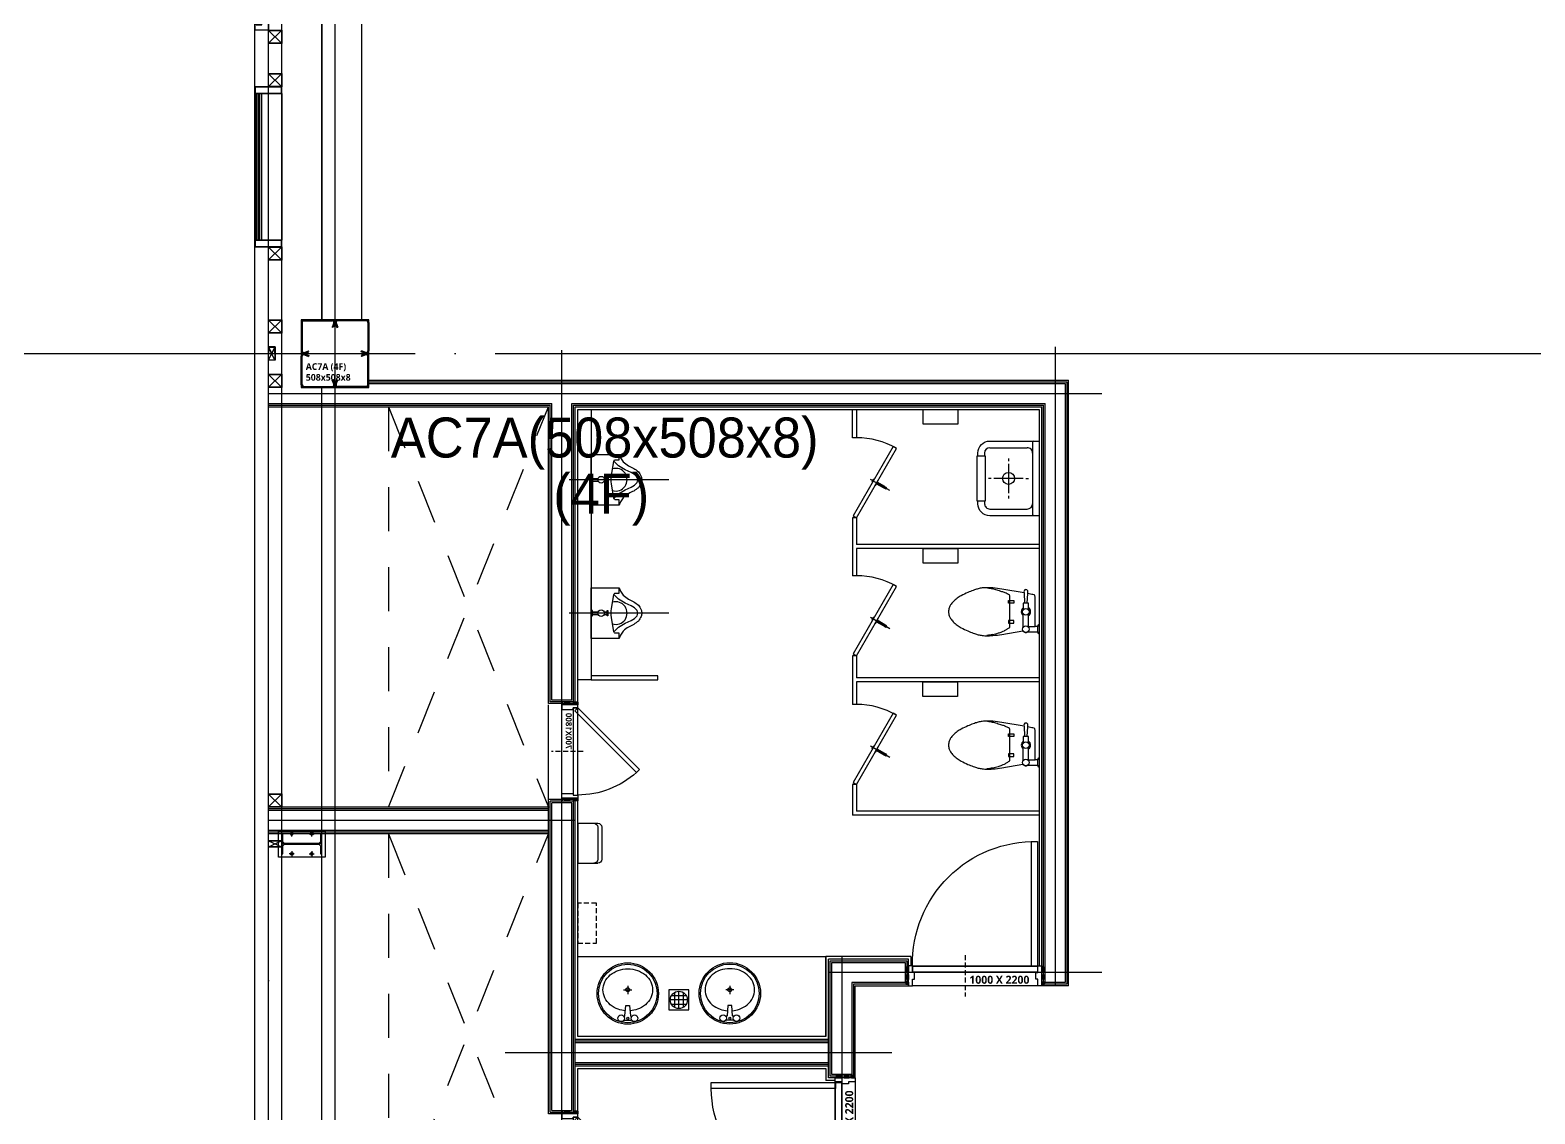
# Model space of a CAD drawing. Header units: millimetres. Extents: x -47382 to 204618, y -51045 to 127155.
# Drawn here: x 33714 to 44996, y 23671 to 31796 of the extents above; entities that cross this region are included whole.
import ezdxf
from ezdxf.enums import TextEntityAlignment as Align

# ---------------------------------------------------------------- set-up
doc = ezdxf.new("R2010")
doc.units = ezdxf.units.MM
doc.header["$LTSCALE"] = 300
doc.header["$MEASUREMENT"] = 0
for name, pattern in [('CEN', [62, 60, -1, 0, -1]), ('HID', [2, 1.1, -0.9]), ('HIDDEN2', [0.1875, 0.125, -0.0625])]:
    doc.linetypes.add(name, pattern=pattern)
doc.layers.get('0').update_dxf_attribs({"linetype": 'CONTINUOUS'})
doc.layers.get('Defpoints').update_dxf_attribs({"color": 153, "linetype": 'CONTINUOUS'})
for name, color, linetype in [('1', 7, 'CONTINUOUS'), ('6', 6, 'CONTINUOUS'), ('A-CEN', 1, 'CEN'), ('A-DOOR', 4, 'CONTINUOUS'), ('A-DOOR-JAMB', 4, 'CONTINUOUS'), ('A-DOOR-SILL', 8, 'CONTINUOUS'), ('A-DOOR-SWING', 8, 'CONTINUOUS'), ('A-FIN-TYP1', 6, 'CONTINUOUS'), ('A-FLOR-FLIN-TYP2', 8, 'CONTINUOUS'), ('A-FLOR-GW', 6, 'CONTINUOUS'), ('A-FLOR-STUD', 9, 'CONTINUOUS'), ('A-FLOR-TOIL-PFIX', 9, 'CONTINUOUS'), ('A-FLOR-TOIL-SPCL', 6, 'CONTINUOUS'), ('A-FLOR-TOIL-WALL', 6, 'CONTINUOUS'), ('A-PS-HID', 5, 'HID'), ('A-ST-AXIS-CEN', 252, 'CEN'), ('A-ST-COL', 2, 'CONTINUOUS'), ('A-WALL-DRY1', 7, 'CONTINUOUS'), ('A-WALL-MASN', 3, 'CONTINUOUS'), ('A-WIN', 4, 'CONTINUOUS'), ('Bound', 9, 'CONTINUOUS'), ('SS-PLATE', 32, 'CONTINUOUS'), ('STEEL', 2, 'CONTINUOUS'), ('XREF-PLAN$0$A-STEEL', 7, 'CONTINUOUS'), ('충돌방지대 IN', 4, 'CONTINUOUS')]:
    doc.layers.add(name, color=color, linetype=linetype)
doc.layers.add('A-ANNO-NPLT', color=129, linetype='CONTINUOUS', plot=False)
doc.layers.add('Defpoint', color=161, linetype='CONTINUOUS', plot=False)
doc.layers.add('A-SECT-LIN1', color=4, linetype='CONTINUOUS', lineweight=25)
doc.layers.add('가는선', color=5, linetype='CONTINUOUS', lineweight=9)
doc.styles.add('SH_대대리576', font='NanumGothicBold.ttf')
doc.styles.add('SHP-나눔bo', font='')
doc.styles.add('돋움', font='')
doc.styles.get('SHP-나눔bo').set_extended_font_data('NanumGothic', bold=True)
doc.styles.get('돋움').set_extended_font_data('Dotum')

# ---------------------------------------------------------------- blocks, each defined once
blk = doc.blocks.new('A$C284E115B')
at = {"layer": 'A-FLOR-STUD'}
for p, q in [((2, 48, -103000), (98, 2, -103000)), ((2, 2, -103000), (98, 48, -103000))]:
    blk.add_line(p, q, dxfattribs=at)
at = {"layer": 'A-FLOR-STUD', "elevation": -103000}
for points in [[(0, 50), (100, 50), (100, 0), (0, 0)], [(2, 48), (98, 48), (98, 2), (2, 2)]]:
    blk.add_lwpolyline(points, close=True, dxfattribs=at)
blk = doc.blocks.new('BOLT')
at = {"layer": '1', "color": 251}
for p, q in [((-21, 0), (21, 0)), ((0, -21), (0, 21))]:
    blk.add_line(p, q, dxfattribs=at)
at = {"layer": '6', "color": 251}
blk.add_circle((0, 0), 11, dxfattribs=at)
blk = doc.blocks.new('WC2_BP')
at = {"layer": 'SS-PLATE', "color": 251, "ltscale": 0.05}
blk.add_lwpolyline([(-175, -100), (175, -100), (175, 100), (-175, 100)], close=True, dxfattribs=at)
at = {"linetype": 'HID', "yscale": 0.909090909090909, "zscale": 0.909090909090909}
for p, xscale in [((-75, 75), -0.909090909090909), ((75, 75), 0.909090909090909)]:
    blk.add_blockref('BOLT', p, dxfattribs=dict(at, xscale=xscale))
at = {"linetype": 'HID', "yscale": 0.909090909090909, "zscale": 0.909090909090909, "rotation": 180}
for p, xscale in [((-75, -75), 0.909090909090909), ((75, -75), -0.909090909090909)]:
    blk.add_blockref('BOLT', p, dxfattribs=dict(at, xscale=xscale))
blk = doc.blocks.new('H-300X150X6_5X9')
at = {"layer": 'Defpoint'}
for p, q in [((0, -150), (0, 150)), ((-3.25, 0), (3.25, 0))]:
    blk.add_line(p, q, dxfattribs=at)
at = {"layer": 'STEEL'}
blk.add_lwpolyline([(-75, -150), (-75, -141), (-16.25, -141, 0.41421356), (-3.25, -128), (-3.25, 128, 0.41421356), (-16.25, 141), (-75, 141), (-75, 150), (75, 150), (75, 141), (16.25, 141, 0.41421356), (3.25, 128), (3.25, -128, 0.41421356), (16.25, -141), (75, -141), (75, -150)], format="xyb", close=True, dxfattribs=at)
at = {"layer": 'SS-PLATE', "color": 251, "ltscale": 0.05, "rotation": 90}
blk.add_blockref('WC2_BP', (0, 0), dxfattribs=at)
blk = doc.blocks.new('A$C2E56680A')
blk.add_blockref('A$C284E115B', (0, 50))
at = {"layer": 'STEEL', "xscale": -1, "rotation": 89.99999999999999}
blk.add_blockref('H-300X150X6_5X9', (250, 75, -103000), dxfattribs=at)
blk = doc.blocks.new('3-11000')
at = {"layer": 'A-FLOR-FLIN-TYP2'}
for p, q in [((200, -300, -103000), (200, 11000, -103000)), ((500, 254, -103496), (500, 10600, -952))]:
    blk.add_line(p, q, dxfattribs=at)
at = {"layer": 'A-FLOR-GW'}
for p, q in [((0, 0, -103000), (0, 11000, -103000)), ((100, 0, -103000), (100, 11000, -103000))]:
    blk.add_line(p, q, dxfattribs=at)
for p in [(100, 7250), (100, 3600)]:
    blk.add_blockref('A$C2E56680A', p)
blk = doc.blocks.new('A$C02DD68EE')
at = {"layer": 'A-FLOR-STUD'}
for p, q in [((125, 11000, -103000), (102, 10952, -103000)), ((125, 11000, -103000), (148, 10952, -103000)), ((102, 48, -103000), (125, 0, -103000)), ((148, 48, -103000), (125, 0, -103000))]:
    blk.add_line(p, q, dxfattribs=at)
at = {"layer": 'A-FLOR-STUD', "elevation": -103000}
for points in [[(100, 11000), (100, 10950), (150, 10950), (150, 11000)], [(102, 11000), (102, 10952), (148, 10952), (148, 11000)], [(150, 0), (150, 50), (100, 50), (100, 0)], [(148, 0), (148, 48), (102, 48), (102, 0)]]:
    blk.add_lwpolyline(points, dxfattribs=at)
blk.add_blockref('3-11000', (0, 0))
blk = doc.blocks.new('A$C0A4A5EFC')
at = {"layer": 'A-FLOR-TOIL-WALL'}
for p, q in [((203, 50, 0), (287, 195, 0)), ((221, 94, 0), (254, 152, 0)), ((233, 88, 0), (266, 145, 0)), ((242, 159, 0), (242, 160, 0)), ((242, 160, 0), (279, 139, 0)), ((242, 159, 0), (279, 138, 0)), ((268, 183, 0), (266, 181, 0)), ((266, 181, 0), (285, 170, 0)), ((268, 183, 0), (270, 184, 0)), ((286, 172, 0), (268, 183, 0)), ((286, 175, 0), (270, 184, 0)), ((279, 138, 0), (279, 139, 0)), ((286, 172, 0), (285, 170, 0)), ((286, 172, 0), (286, 175, 0)), ((213, 81, 0), (218, 89, 0)), ((213, 81, 0), (225, 74, 0)), ((218, 89, 0), (230, 82, 0)), ((220, 88, 0), (223, 94, 0)), ((221, 94, 0), (233, 88, 0)), ((225, 74, 0), (230, 82, 0)), ((229, 83, 0), (232, 88, 0))]:
    blk.add_line(p, q, dxfattribs=at)
at = {"layer": 'A-FLOR-TOIL-WALL', "elevation": 0}
blk.add_lwpolyline([(0, 300), (520, 0), (535, 26), (15, 326)], close=True, dxfattribs=at)
at = {"layer": 'A-FLOR-TOIL-WALL'}
blk.add_arc((0, 300, 0), 600, 330, 0, dxfattribs=at)
blk = doc.blocks.new('G$CD6D82CD2')
at = {"layer": 'A-FLOR-TOIL-PFIX'}
for p, q in [((0, 150), (0, 0)), ((150, 150), (0, 150)), ((43, 131), (43, 19)), ((75, 10), (75, 140)), ((107, 131), (107, 19)), ((150, 0), (150, 150)), ((0, 0), (150, 0)), ((140, 75), (10, 75)), ((19, 107), (131, 107)), ((19, 43), (131, 43))]:
    blk.add_line(p, q, dxfattribs=at)
blk.add_circle((75, 75), 64.7, dxfattribs=at)
blk = doc.blocks.new('G$CB54151AE')
at = {"layer": 'A-FLOR-TOIL-PFIX'}
for p, q in [((450, 245), (450, 265)), ((450, 265), (490, 265)), ((490, 245), (450, 245)), ((460, 180), (460, 295)), ((490, 265), (490, 245)), ((600, 245), (560, 245)), ((560, 245), (560, 195)), ((600, 195), (600, 245)), ((490, 115), (450, 115)), ((450, 115), (450, 95)), ((460, 65), (460, 180)), ((490, 95), (490, 115)), ((560, 65), (560, 165)), ((600, 65), (600, 165)), ((450, 95), (490, 95)), ((595, 70), (649, 70)), ((670, 30), (670, 70)), ((680, 85), (680, 15))]:
    blk.add_line(p, q, dxfattribs=at)
for points in [[(680, 85), (670, 80), (670, 70), (649, 70, 0.018932), (650, 105), (650, 180), (650, 255, 0.024922), (648, 301, 0.25497), (645, 305, 0.056948), (641, 307, 0.016043), (625, 310), (594, 316), (595, 330, 1.060552), (565, 330), (566, 321), (400, 350, 0.022182), (332, 359, 0.0294), (280, 360, 0.029565), (244, 357, 0.035314), (215, 350, 0.006976), (203, 346, 0.004694), (185, 340, 0.019426), (144, 324, 0.015468), (95, 300, 0.040875), (65, 281, 0.036447), (35, 255, 0.04843), (15, 231, 0.068612), (5, 210, 0.037226), (1, 195, 0.041311), (0, 180, 0.041311), (1, 166, 0.037226), (5, 150, 0.068612), (15, 130, 0.04843), (35, 105, 0.036447), (65, 79, 0.040875), (95, 60, 0.015468), (144, 36, 0.019426), (185, 20, 0.004694), (203, 14, 0.006976), (215, 10, 0.035314), (244, 4, 0.029565), (280, 0, 0.0294), (332, 2, 0.022182), (400, 10), (558, 38, 0.455372), (595, 30), (670, 30), (670, 20), (680, 15)], [(590, 245), (594, 316, 1.060552)]]:
    blk.add_lwpolyline(points, format="xyb", dxfattribs=at)
blk.add_lwpolyline([(566, 321), (570, 245)], dxfattribs=at)
for centre in [(580, 180), (580, 50)]:
    blk.add_circle(centre, 25, dxfattribs=at)
for centre, radius, start, end in [((273, 113), 244, 76.4166, 85.6013), ((136, -454), 828, 74.0546, 76.4166), ((71, -682), 1064, 71.9714, 74.0546), ((226, -206), 564, 69.444, 71.9714), ((321, 49), 291, 65.9278, 69.444), ((418, 265), 54.8, 45, 65.9278), ((448, 295), 12.3, 0, 45), ((580, 180), 35, 124.8499, 235.1501), ((580, 180), 35, 304.8499, 55.1501), ((262, 341), 337, 274.3987, 281.6565), ((209, 597), 599, 281.6565, 285.9454), ((309, 246), 234, 285.9454, 292.8053), ((283, 309), 303, 292.8053, 296.5651), ((206, 463), 475, 296.5651, 299.5675), ((354, 202), 174, 299.5675, 306.8699), ((456, 65), 3.54, 306.8699, 0)]:
    blk.add_arc(centre, radius, start, end, dxfattribs=at)
blk = doc.blocks.new('핸드드라이어')
at = {"layer": 'A-FLOR-TOIL-SPCL'}
for p, q in [((-141, 83), (-141, -67)), ((-141, 83), (159, 83)), ((159, 83), (159, -67)), ((-111, -67), (129, -67)), ((-111, -97), (129, -97))]:
    blk.add_line(p, q, dxfattribs=at)
for centre, start, end in [((-111, -37), 180, 270), ((-111, -67), 180, 270), ((129, -37), 270, 0), ((129, -67), 270, 0)]:
    blk.add_arc(centre, 30, start, end, dxfattribs=at)
blk = doc.blocks.new('드라이 페이퍼')
at = {"layer": 'A-FLOR-TOIL-SPCL', "linetype": 'HIDDEN2'}
blk.add_lwpolyline([(750, 0), (750, 140), (450, 140), (450, 0), (750, 0)], dxfattribs=at)
at = {"layer": 'A-FLOR-TOIL-SPCL', "xscale": -1, "rotation": 180}
blk.add_blockref('핸드드라이어', (-9, 83), dxfattribs=at)
blk = doc.blocks.new('A$C693F5FA5')
at = {"layer": 'A-FLOR-TOIL-PFIX'}
for p, q in [((110, 405), (110, 460)), ((450, 460), (450, 405)), ((50, 370), (50, 90)), ((110, 410), (90, 410)), ((450, 405), (110, 405)), ((280, 360), (280, 380)), ((280, 120), (280, 340)), ((470, 410), (450, 410)), ((510, 370), (510, 90)), ((150, 230), (130, 230)), ((390, 230), (170, 230)), ((430, 230), (410, 230)), ((550, 50), (10, 50)), ((280, 100), (280, 80))]:
    blk.add_line(p, q, dxfattribs=at)
blk.add_lwpolyline([(560, 0), (0, 0), (0, 370, -0.414214), (90, 460), (110, 460), (110, 465), (450, 465), (450, 460), (470, 460, -0.414214), (560, 370)], format="xyb", close=True, dxfattribs=at)
blk.add_circle((280, 230), 45, dxfattribs=at)
for centre, radius, start, end in [((90, 370), 40, 90, 180), ((470, 370), 40, 0, 90), ((10, 40), 10, 90, 180), ((90, 90), 40, 180, 270), ((470, 90), 40, 270, 0), ((550, 40), 10, 0, 90)]:
    blk.add_arc(centre, radius, start, end, dxfattribs=at)
blk = doc.blocks.new('X-REF 평면도(가창리 실시설계)$0$CU-302P')
at = {"layer": 'A-FLOR-TOIL-PFIX'}
for p, q in [((582, 0), (-165, 0)), ((0, 10), (52, 10)), ((98, 10), (120, 10)), ((0, -10), (52, -10)), ((95, -10), (120, -10))]:
    blk.add_line(p, q, dxfattribs=at)
blk.add_lwpolyline([(0, -190), (0, 190), (210, 190, 0.022168), (220, 165, 0.015962), (240, 135, 0.046411), (280, 105, 0.0259), (320, 85, -0.027117), (355, 60, -0.071022), (375, 25, -0.04853), (380, 0, -0.04853), (375, -25, -0.071022), (355, -60, -0.027117), (320, -85, 0.0259), (280, -105, 0.046411), (240, -135, 0.015962), (220, -165, 0.022168), (210, -190)], format="xyb", close=True, dxfattribs=at)
blk.add_lwpolyline([(210, -190), (210, -150), (180, -150, -0.198912), (176, -148, -0.089166), (170, -140), (152, -32, -0.080898), (152, 32), (170, 140, -0.22682), (176, 148, -0.062315), (180, 150), (210, 150), (210, 190)], format="xyb", dxfattribs=at)
for points in [[(170, -140), (205, -105), (255, -75), (300, -55), (325, -40), (345, -20), (350, 0), (345, 20), (325, 40), (300, 55), (255, 75), (205, 105), (170, 140)], [(0, -20), (10, -20), (10, 20), (0, 20)]]:
    blk.add_lwpolyline(points, dxfattribs=at)
blk.add_lwpolyline([(120, 20), (125, 20), (125, -20), (120, -20)], close=True, dxfattribs=at)
blk.add_circle((75, 0), 25, dxfattribs=at)
blk.add_arc((185, 0), 85, 253.2144, 106.7856, dxfattribs=at)
blk = doc.blocks.new('A$Ce0defec1')
at = {"layer": 'A-ANNO-NPLT', "linetype": 'HIDDEN2'}
for p, q in [((-120, 720), (-120, 700)), ((-120, 720), (0, 720)), ((-120, 710), (0, 710)), ((-120, 700), (0, 700)), ((-110, 720), (-110, 700)), ((-20, 720), (-20, 700)), ((0, 720), (0, 700)), ((-160, 350), (78, 350)), ((-120, 0), (-120, -20)), ((-120, 0), (0, 0)), ((-110, 0), (-110, -20)), ((-20, 0), (-20, -20)), ((0, 0), (0, -20)), ((-120, -10), (0, -10)), ((-120, -20), (0, -20))]:
    blk.add_line(p, q, dxfattribs=at)
at = {"layer": 'A-ANNO-NPLT', "linetype": 'ByBlock'}
blk.add_lwpolyline([(-120, 677), (-85, 677), (-85, 23), (-120, 23)], close=True, dxfattribs=at)
at = {"layer": 'A-DOOR', "linetype": 'ByBlock'}
for p, q in [((-120, 677), (-120, 700)), ((-120, 700), (0, 700)), ((0, 700), (0, 665)), ((-582, 215), (-120, 677)), ((-561, 192), (-98, 655)), ((-120, 677), (-98, 655)), ((-85, 677), (-120, 677)), ((-85, 665), (-85, 677)), ((0, 665), (-85, 665))]:
    blk.add_line(p, q, dxfattribs=at)
blk.add_lwpolyline([(-582, 215), (-561, 192)], dxfattribs=at)
at = {"layer": 'A-DOOR-JAMB'}
for p, q in [((-85, 23), (-120, 23)), ((-120, 23), (-120, 0)), ((-110, 0), (0, 0)), ((-85, 35), (-85, 23)), ((0, 35), (-85, 35)), ((0, 0), (0, 35))]:
    blk.add_line(p, q, dxfattribs=at)
at = {"layer": 'A-DOOR-SILL'}
blk.add_line((0, 18), (0, 665), dxfattribs=at)
at = {"layer": 'A-DOOR-SWING'}
blk.add_arc((-117, 691), 668, 228.3916, 269.7655, dxfattribs=at)
at = {"layer": 'A-ANNO-NPLT', "linetype": 'ByBlock', "style": 'SHP-나눔bo'}
blk.add_text('700X1800', height=45, rotation=90, dxfattribs=at).set_placement((-30, 502), align=Align.CENTER)
blk = doc.blocks.new('pw2700')
at = {"layer": 'A-WIN'}
for p, q in [((-1275, -70), (-1275, 195)), ((2375, -70), (2375, 195)), ((-2525, 0), (-2525, 100)), ((-2465, 100), (-2525, 100)), ((-2465, 0), (-2525, 0)), ((-2465, 91), (-2485, 91)), ((-2485, 91), (-2485, 50)), ((-2485, 50), (-2465, 50)), ((-2395, 88), (-2475, 88)), ((-2475, 88), (-2475, 53)), ((-2475, 53), (-2395, 53)), ((-2465, 100), (-85, 100)), ((-2465, 100), (-2465, 91)), ((-2465, 50), (-2465, 0)), ((-85, 0), (-2465, 0)), ((-2395, 88), (-1315, 88)), ((-2395, 53), (-2395, 88)), ((-2395, 71), (-1315, 71)), ((-2395, 53), (-1315, 53)), ((-1235, 88), (-1315, 88)), ((-1315, 88), (-1315, 53)), ((-1315, 53), (-1235, 53)), ((-1235, 47), (-1315, 47)), ((-1315, 47), (-1315, 12)), ((-1315, 12), (-1235, 12)), ((-1235, 53), (-1235, 88)), ((-1235, 47), (-155, 47)), ((-1235, 12), (-1235, 47)), ((-1235, 30), (-155, 30)), ((-1235, 12), (-155, 12)), ((-75, 47), (-155, 47)), ((-155, 47), (-155, 12)), ((-155, 12), (-75, 12)), ((-25, 100), (-85, 100)), ((-85, 100), (-85, 50)), ((-85, 50), (-65, 50)), ((-65, 9), (-85, 9)), ((-85, 9), (-85, 0)), ((-85, 0), (-25, 0)), ((-75, 12), (-75, 47)), ((-65, 50), (-65, 9)), ((-25, 0), (-25, 100)), ((-25, 50), (1125, 50)), ((1125, 0), (1125, 100)), ((1185, 100), (1125, 100)), ((1185, 0), (1125, 0)), ((1185, 91), (1165, 91)), ((1165, 91), (1165, 50)), ((1165, 50), (1185, 50)), ((1255, 88), (1175, 88)), ((1175, 88), (1175, 53)), ((1175, 53), (1255, 53)), ((1185, 100), (3565, 100)), ((1185, 100), (1185, 91)), ((1185, 50), (1185, 0)), ((3565, 0), (1185, 0)), ((1255, 88), (2335, 88)), ((1255, 53), (1255, 88)), ((1255, 71), (2335, 71)), ((1255, 53), (2335, 53)), ((2415, 88), (2335, 88)), ((2335, 88), (2335, 53)), ((2335, 53), (2415, 53)), ((2415, 47), (2335, 47)), ((2335, 47), (2335, 12)), ((2335, 12), (2415, 12)), ((2415, 53), (2415, 88)), ((2415, 47), (3495, 47)), ((2415, 12), (2415, 47)), ((2415, 30), (3495, 30)), ((2415, 12), (3495, 12)), ((3575, 47), (3495, 47)), ((3495, 47), (3495, 12)), ((3495, 12), (3575, 12)), ((3625, 100), (3565, 100)), ((3565, 100), (3565, 50)), ((3565, 50), (3585, 50)), ((3585, 9), (3565, 9)), ((3565, 9), (3565, 0)), ((3565, 0), (3625, 0)), ((3575, 12), (3575, 47)), ((3585, 50), (3585, 9)), ((3625, 0), (3625, 100))]:
    blk.add_line(p, q, dxfattribs=at)
blk.add_lwpolyline([(-25, 0), (-25, 100), (1125, 100), (1125, 0)], close=True, dxfattribs=at)
at = {"layer": '가는선'}
for p, q in [((-25, 62), (1125, 62)), ((-25, 38), (1125, 38))]:
    blk.add_line(p, q, dxfattribs=at)
blk = doc.blocks.new('일반창호')
at = {"layer": 'A-WIN', "ltscale": 100}
for p, q in [((-50, 564), (-50, -537)), ((-36, 564), (-36, -537)), ((-28, 564), (-28, -537)), ((-16, 564), (-16, -537)), ((-8, 564), (-8, -537)), ((-200, -537), (-200, 562)), ((0, 562), (0, -537))]:
    blk.add_line(p, q, dxfattribs=at)
at = {"layer": 'A-WIN'}
for points in [[(0, 613), (-200, 613), (-200, 562), (0, 562), (0, 613)], [(0, -537), (-200, -537), (-200, -587), (0, -587), (0, -537)]]:
    blk.add_lwpolyline(points, dxfattribs=at)
for points in [[(-2, 611), (-198, 611), (-198, 564), (-2, 564), (-2, 611)], [(-2, -539), (-198, -539), (-198, -585), (-2, -585), (-2, -539)]]:
    blk.add_lwpolyline(points, close=True, dxfattribs=at)
blk = doc.blocks.new('G$C718DDBFA')
at = {"layer": 'A-ANNO-NPLT', "linetype": 'HIDDEN2'}
for p, q in [((941, 1040), (1071, 1040)), ((941, 1020), (941, 1040)), ((941, 1030), (1071, 1030)), ((941, 1020), (1071, 1020)), ((961, 1020), (961, 1040)), ((1051, 1020), (1051, 1040)), ((1071, 1020), (1071, 1040)), ((851, 595), (1161, 595)), ((941, 20), (941, 0)), ((941, 20), (1071, 20)), ((941, 10), (1071, 10)), ((941, 0), (1071, 0)), ((961, 20), (961, 0)), ((1051, 20), (1051, 0)), ((1071, 20), (1071, 0))]:
    blk.add_line(p, q, dxfattribs=at)
at = {"layer": 'A-ANNO-NPLT', "linetype": 'ByBlock'}
blk.add_lwpolyline([(979, 53), (979, 987), (934, 987), (934, 53)], close=True, dxfattribs=at)
at = {"layer": 'A-DOOR', "linetype": 'ByBlock'}
blk.add_lwpolyline([(0, 53), (934, 53), (934, 98), (0, 98)], close=True, dxfattribs=at)
at = {"layer": 'A-DOOR-JAMB'}
for points in [[(1061, 1020), (1081, 1020), (1081, 990), (1031, 990), (1031, 975), (981, 975), (981, 990), (931, 990), (931, 1020), (951, 1020)], [(1061, 20), (1081, 20), (1081, 50), (1031, 50), (1031, 65), (981, 65), (981, 50), (931, 50), (931, 20), (951, 20)]]:
    blk.add_lwpolyline(points, dxfattribs=at)
at = {"layer": 'A-DOOR-SILL'}
for p, q in [((931, 990), (931, 50)), ((1081, 50), (1081, 990))]:
    blk.add_line(p, q, dxfattribs=at)
at = {"layer": 'A-DOOR-SWING'}
blk.add_arc((915, 76), 915, 88.9585, 181.4096, dxfattribs=at)
at = {"layer": 'A-ANNO-NPLT', "linetype": 'ByBlock', "style": 'SHP-나눔bo', "text_generation_flag": 4}
blk.add_text('1000 X 2200', height=60, rotation=270, dxfattribs=at).set_placement((1066, 339), align=Align.CENTER)
blk = doc.blocks.new('XREF-PLAN$0$각-100X100')
at = {"layer": 'XREF-PLAN$0$A-STEEL', "color": 1}
for p, q in [((-47.7, -47.7), (47.7, 47.7)), ((-47.7, 47.7), (47.7, -47.7))]:
    blk.add_line(p, q, dxfattribs=at)
at = {"layer": 'XREF-PLAN$0$A-STEEL'}
blk.add_lwpolyline([(-50, -50), (50, -50), (50, 50), (-50, 50)], close=True, dxfattribs=at)
at = {"layer": 'XREF-PLAN$0$A-STEEL', "color": 8}
blk.add_lwpolyline([(-47.7, -47.7), (47.7, -47.7), (47.7, 47.7), (-47.7, 47.7)], close=True, dxfattribs=at)
blk = doc.blocks.new('AC7A(4f)')
at = {"layer": 'A-ST-COL'}
for p, q in [((20, 508), (20, 294)), ((28, 508), (28, 294)), ((40, 528), (254, 528)), ((40, 520), (254, 520)), ((265, 504), (252, 473)), ((260, 470), (252, 473)), ((273, 501), (260, 470)), ((275, 501), (288, 470)), ((283, 504), (296, 473)), ((288, 470), (296, 473)), ((508, 528), (294, 528)), ((508, 520), (294, 520)), ((520, 508), (520, 294)), ((528, 508), (528, 294)), ((20, 40), (20, 254)), ((28, 40), (28, 254)), ((44, 283), (75, 296)), ((44, 265), (75, 252)), ((47, 275), (78, 288)), ((47, 273), (78, 260)), ((78, 288), (75, 296)), ((78, 260), (75, 252)), ((470, 288), (473, 296)), ((501, 275), (470, 288)), ((501, 273), (470, 260)), ((470, 260), (473, 252)), ((504, 283), (473, 296)), ((504, 265), (473, 252)), ((520, 40), (520, 254)), ((528, 40), (528, 254)), ((40, 28), (254, 28)), ((40, 20), (254, 20)), ((260, 78), (252, 75)), ((265, 44), (252, 75)), ((273, 47), (260, 78)), ((275, 47), (288, 78)), ((283, 44), (296, 75)), ((288, 78), (296, 75)), ((508, 28), (294, 28)), ((508, 20), (294, 20))]:
    blk.add_line(p, q, dxfattribs=at)
for centre, radius, start, end in [((40, 508), 20, 90, 180), ((40, 508), 12, 90, 180), ((254, 508), 20, 340, 90), ((254, 508), 12, 340, 90), ((294, 508), 20, 90, 200), ((294, 508), 12, 90, 200), ((508, 508), 20, 0, 90), ((508, 508), 12, 0, 90), ((40, 294), 20, 180, 290), ((40, 254), 20, 70, 180), ((40, 294), 12, 180, 290), ((40, 254), 12, 70, 180), ((508, 294), 20, 250, 0), ((508, 254), 20, 0, 110), ((508, 294), 12, 250, 0), ((508, 254), 12, 0, 110), ((40, 40), 20, 180, 270), ((40, 40), 12, 180, 270), ((254, 40), 20, 270, 20), ((254, 40), 12, 270, 20), ((294, 40), 20, 160, 270), ((294, 40), 12, 160, 270), ((508, 40), 20, 270, 0), ((508, 40), 12, 270, 0)]:
    blk.add_arc(centre, radius, start, end, dxfattribs=at)
at = {"layer": 'Bound', "color": 9, "linetype": 'Continuous'}
for p, q in [((528, 528), (20, 528)), ((20, 528), (20, 20)), ((528, 20), (528, 528)), ((20, 20), (528, 20))]:
    blk.add_line(p, q, dxfattribs=at)
at = {"layer": 'Defpoint'}
for p, q in [((274, 0), (274, 548)), ((0, 274), (548, 274))]:
    blk.add_line(p, q, dxfattribs=at)
at = {"layer": 'Defpoint', "linetype": 'Continuous', "style": 'SH_대대리576'}
for s, p in [('AC7A (4F)', (55, 177)), ('508x508x8', (55, 96))]:
    blk.add_text(s, height=50, dxfattribs=at).set_placement(p, align=Align.MIDDLE_LEFT)
blk = doc.blocks.new('ACT 지상4층구조평면도')
blk.add_blockref('AC7A(4f)', (83108, 80142))

msp = doc.modelspace()

# ---------------------------------------------------------------- linework, layer by layer
for p, q in [((37820, 26749), (37820, 26926)), ((37820, 26749), (37600, 26749)), ((37788, 26761), (37613, 26761)), ((37775, 26774), (37625, 26774)), ((37820, 26029), (37600, 26029)), ((37788, 26016), (37613, 26016)), ((37775, 26004), (37625, 26004)), ((37820, 25851), (37820, 26029))]:
    msp.add_line(p, q)
at = {"layer": 'A-CEN'}
for p, q in [((37700, 22251), (37700, 29396)), ((35500, 29071), (41750, 29071)), ((37800, 25871), (35500, 25871)), ((41750, 24731), (39700, 24731)), ((37275, 24131), (40175, 24131))]:
    msp.add_line(p, q, dxfattribs=at)
for points in [[(75700, 64371), (135500, 64371), (135500, 6371), (35500, 6371), (35500, 64371), (74500, 64371)], [(41400, 29421), (41400, 24631)], [(39800, 24851), (39800, 17821)]]:
    msp.add_lwpolyline(points, dxfattribs=at)
at = {"layer": 'A-FIN-TYP1'}
for p, q in [((40320, 24851), (39680, 24851)), ((39680, 24251), (39680, 24851)), ((40320, 24781), (40320, 24851)), ((37820, 24011), (39680, 24011)), ((37820, 22551), (37820, 24011)), ((39680, 24011), (39680, 23921)), ((39750, 23921), (39680, 23921))]:
    msp.add_line(p, q, dxfattribs=at)
for points in [[(37820, 26749), (37820, 28951), (41280, 28951), (41280, 24781)], [(39680, 24251), (37820, 24251), (37820, 26029)]]:
    msp.add_lwpolyline(points, dxfattribs=at)
at = {"layer": 'A-FLOR-FLIN-TYP2'}
for p, q in [((35600, 18771), (35600, 29371)), ((35900, 18771), (35900, 29117))]:
    msp.add_line(p, q, dxfattribs=at)
msp.add_lwpolyline([(37600, 26029), (37600, 26739)], dxfattribs=at)
at = {"layer": 'A-FLOR-GW'}
for p, q in [((35400, 18371), (35400, 29371)), ((35500, 18371), (35500, 29371))]:
    msp.add_line(p, q, dxfattribs=at)
at = {"layer": 'A-FLOR-TOIL-PFIX'}
for p, q in [((38164, 24601), (38226, 24601)), ((38195, 24632), (38195, 24570)), ((38991, 24602), (38929, 24602)), ((38960, 24632), (38960, 24570)), ((38174, 24407), (38181, 24483)), ((38181, 24483), (38209, 24483)), ((38209, 24483), (38216, 24407)), ((38946, 24484), (38939, 24407)), ((38974, 24484), (38946, 24484)), ((38981, 24407), (38974, 24484)), ((38166, 24402), (38169, 24402)), ((38166, 24374), (38224, 24374)), ((38221, 24402), (38224, 24402)), ((38934, 24403), (38931, 24403)), ((38989, 24375), (38931, 24375)), ((38989, 24403), (38986, 24403))]:
    msp.add_line(p, q, dxfattribs=at)
for points in [[(40670, 28951), (40670, 28841), (40410, 28841), (40410, 28951)], [(40670, 27911), (40670, 27801), (40410, 27801), (40410, 27911)], [(40667, 26911), (40667, 26801), (40407, 26801), (40407, 26911)], [(37820, 24851), (39680, 24851), (39680, 24251), (37820, 24251)]]:
    msp.add_lwpolyline(points, close=True, dxfattribs=at)
for points in [[(38177, 24444, -0.064435), (38123, 24456, -0.091719), (38064, 24490, -0.103599), (38023, 24542, -0.113912), (38009, 24602, -0.113912), (38023, 24661, -0.103599), (38064, 24713, -0.091719), (38123, 24747, -0.084785), (38195, 24760, -0.084785), (38268, 24747, -0.091719), (38327, 24713, -0.103599), (38367, 24661, -0.113912), (38381, 24602, -0.113912), (38367, 24542, -0.103599), (38327, 24490, -0.091719), (38268, 24456, -0.064435), (38213, 24444, -0.084785)], [(38978, 24445, 0.064435), (39032, 24457, 0.091719), (39091, 24490, 0.103599), (39132, 24543, 0.113912), (39146, 24602, 0.113912), (39132, 24661, 0.103599), (39091, 24714, 0.091719), (39032, 24748, 0.084785), (38960, 24760, 0.084785), (38887, 24748, 0.091719), (38828, 24714, 0.103599), (38788, 24661, 0.113912), (38774, 24602, 0.113912), (38788, 24543, 0.103599), (38828, 24490, 0.091719), (38887, 24457, 0.064435), (38942, 24445, 0.084785)]]:
    msp.add_lwpolyline(points, format="xyb", dxfattribs=at)
for centre, radius in [((38195, 24574), 230), ((38195, 24574), 220), ((38960, 24575), 230), ((38960, 24575), 220), ((38195, 24602), 15), ((38960, 24602), 15), ((38145, 24388), 25), ((38195, 24388), 8), ((38245, 24388), 25), ((38910, 24389), 25), ((38960, 24389), 8), ((39010, 24389), 25)]:
    msp.add_circle(centre, radius, dxfattribs=at)
for centre, start, end in [((38169, 24407), 270, 354.6091), ((38221, 24407), 185.3909, 270), ((38934, 24408), 270, 354.6091), ((38986, 24408), 185.3909, 270)]:
    msp.add_arc(centre, 5, start, end, dxfattribs=at)
at = {"layer": 'A-FLOR-TOIL-WALL'}
for p, q in [((39880, 28741), (39880, 28951)), ((39910, 28951), (39910, 28741)), ((39910, 28741), (39880, 28741)), ((39910, 28141), (39880, 28141)), ((39880, 28141), (39880, 27706)), ((39910, 28141), (39910, 27941)), ((41280, 27941), (39910, 27941)), ((41280, 27911), (39910, 27911)), ((39910, 27911), (39910, 27706)), ((39910, 27706), (39880, 27706)), ((39880, 27106), (39880, 26876)), ((39910, 27106), (39880, 27106)), ((39880, 27106), (39880, 26741)), ((39910, 27106), (39910, 26941)), ((41277, 26941), (39910, 26941)), ((39910, 26911), (39910, 26741)), ((41277, 26911), (39910, 26911)), ((41280, 26941), (39913, 26941)), ((41280, 26911), (39913, 26911)), ((39910, 26741), (39880, 26741)), ((39880, 26141), (39880, 25911)), ((39910, 26141), (39880, 26141)), ((39910, 26141), (39910, 25941)), ((41280, 25911), (39880, 25911)), ((41280, 25941), (39910, 25941))]:
    msp.add_line(p, q, dxfattribs=at)
msp.add_lwpolyline([(38420, 26956), (37920, 26956), (37920, 26926), (38420, 26926)], close=True, dxfattribs=at)
at = {"layer": 'A-PS-HID'}
for p, q in [((36400, 28971), (36400, 25971)), ((36400, 25971), (37600, 28971)), ((36400, 28971), (37600, 25971)), ((36400, 25771), (36400, 22771)), ((36400, 22771), (37600, 25771)), ((36400, 25771), (37600, 22771))]:
    msp.add_line(p, q, dxfattribs=at)
at = {"layer": 'A-ST-AXIS-CEN'}
for p, q in [((36000, 0), (36000, 99371)), ((36000, 3158), (36000, 99371)), ((0, 29371), (142000, 29371))]:
    msp.add_line(p, q, dxfattribs=at)
at = {"layer": 'A-WALL-DRY1'}
for p, q in [((36254, 29171), (41500, 29171)), ((36254, 29159), (41488, 29159)), ((36254, 29146), (41475, 29146)), ((41475, 29146), (41475, 24656)), ((41488, 29159), (41488, 24644)), ((41500, 24631), (41500, 29171)), ((35500, 28996), (37625, 28996)), ((37625, 26774), (37625, 28996)), ((37775, 28996), (41325, 28996)), ((37775, 26774), (37775, 28996)), ((41325, 24656), (41325, 28996)), ((35500, 28984), (37613, 28984)), ((35500, 28971), (37600, 28971)), ((35500, 28971), (37600, 28971)), ((37600, 26749), (37600, 28971)), ((37613, 26761), (37613, 28984)), ((37788, 28984), (41313, 28984)), ((37788, 26761), (37788, 28984)), ((37800, 28971), (41300, 28971)), ((37800, 28971), (41300, 28971)), ((37800, 26749), (37800, 28971)), ((41300, 24631), (41300, 28971)), ((41313, 24644), (41313, 28984)), ((37600, 25971), (35500, 25971)), ((37600, 25959), (35500, 25959)), ((37600, 23671), (37600, 26029)), ((37613, 23684), (37613, 26016)), ((37625, 23696), (37625, 26004)), ((37775, 23696), (37775, 26004)), ((37788, 23684), (37788, 26016)), ((37800, 23671), (37800, 26029)), ((37600, 25946), (35500, 25946)), ((37600, 25796), (35500, 25796)), ((37600, 25784), (35500, 25784)), ((37600, 25771), (35500, 25771)), ((40300, 24831), (39700, 24831)), ((39700, 23941), (39700, 24831)), ((40300, 24631), (40300, 24831)), ((39713, 23954), (39713, 24819)), ((39713, 24819), (40288, 24819)), ((39725, 23966), (39725, 24806)), ((39725, 24806), (40275, 24806)), ((40275, 24806), (40275, 24656)), ((40288, 24819), (40288, 24644)), ((40275, 24656), (39875, 24656)), ((39875, 24656), (39875, 23966)), ((40288, 24644), (39888, 24644)), ((39888, 24644), (39888, 23954)), ((39900, 23941), (39900, 24631)), ((39900, 24631), (40300, 24631)), ((41488, 24644), (41313, 24644)), ((41475, 24656), (41325, 24656)), ((37800, 24231), (39700, 24231)), ((37800, 24219), (39700, 24219)), ((37800, 24206), (39700, 24206)), ((37800, 24056), (39700, 24056)), ((37800, 24044), (39700, 24044)), ((37800, 24031), (39700, 24031)), ((39900, 23941), (39700, 23941)), ((39888, 23954), (39713, 23954)), ((39875, 23966), (39725, 23966)), ((37625, 23696), (37775, 23696)), ((37800, 23671), (37600, 23671)), ((37613, 23684), (37788, 23684))]:
    msp.add_line(p, q, dxfattribs=at)
msp.add_lwpolyline([(41500, 24631), (41300, 24631)], dxfattribs=at)
at = {"layer": 'A-WALL-MASN'}
msp.add_lwpolyline([(37920, 26926), (37820, 26926), (37820, 28951), (37920, 28951)], close=True, dxfattribs=at)
at = {"layer": '충돌방지대 IN'}
msp.add_lwpolyline([(36200, 29625), (36200, 40117), (35900, 40117), (35900, 29625)], close=True, dxfattribs=at)

# ---------------------------------------------------------------- block references
for name, p in [('ACT 지상4층구조평면도', (-47382, -51045)), ('A$C02DD68EE', (35400, 29371)), ('G$CB54151AE', (40600, 27256)), ('G$CB54151AE', (40600, 26256)), ('A$C2E56680A', (35500, 25621)), ('G$CD6D82CD2', (38503, 24451))]:
    msp.add_blockref(name, p)
for name, p, rotation in [('pw2700', (35500, 34321), 90.00000000000001), ('A$C284E115B', (35550, 29321), 89.99999999999999), ('드라이 페이퍼', (37820, 25701), 270)]:
    msp.add_blockref(name, p, dxfattribs=dict(rotation=rotation))
at = {"ltscale": 5, "xscale": -1}
for p in [(35550, 31746), (35550, 31421), (35550, 30121), (35550, 29575), (35550, 29167), (35550, 26021)]:
    msp.add_blockref('XREF-PLAN$0$각-100X100', p, dxfattribs=at)
at = {"linetype": 'Continuous', "rotation": 90.00000000000004}
msp.add_blockref('A$C693F5FA5', (41280, 28156), dxfattribs=at)
at = {"linetype": 'Continuous'}
for p in [(37920, 28426), (37920, 27426)]:
    msp.add_blockref('X-REF 평면도(가창리 실시설계)$0$CU-302P', p, dxfattribs=at)
at = {"xscale": -1}
for p, rotation in [((41320, 25713), 89.99999999999999), ((38819, 23961), 180)]:
    msp.add_blockref('G$C718DDBFA', p, dxfattribs=dict(at, rotation=rotation))
at = {"layer": 'A-DOOR', "xscale": -1}
for p in [(37700, 26039), (37700, 22971)]:
    msp.add_blockref('A$Ce0defec1', p, dxfattribs=at)
at = {"layer": 'A-FLOR-TOIL-WALL', "rotation": 90.00000000000001}
for p in [(40210, 28141), (40210, 27106), (40210, 26141)]:
    msp.add_blockref('A$C0A4A5EFC', p, dxfattribs=at)
at = {"layer": 'A-SECT-LIN1', "rotation": 180}
msp.add_blockref('일반창호', (35400, 30784), dxfattribs=at)

# ---------------------------------------------------------------- texts
at = {"layer": 'Defpoints', "linetype": 'Continuous', "style": '돋움'}
for s, p in [('AC7A(508x508x8)', (38022, 28502)), ('(4F)', (37996, 28081))]:
    msp.add_text(s, height=300, dxfattribs=at).set_placement(p, align=Align.BOTTOM_CENTER)

doc.saveas('drawing.dxf')
